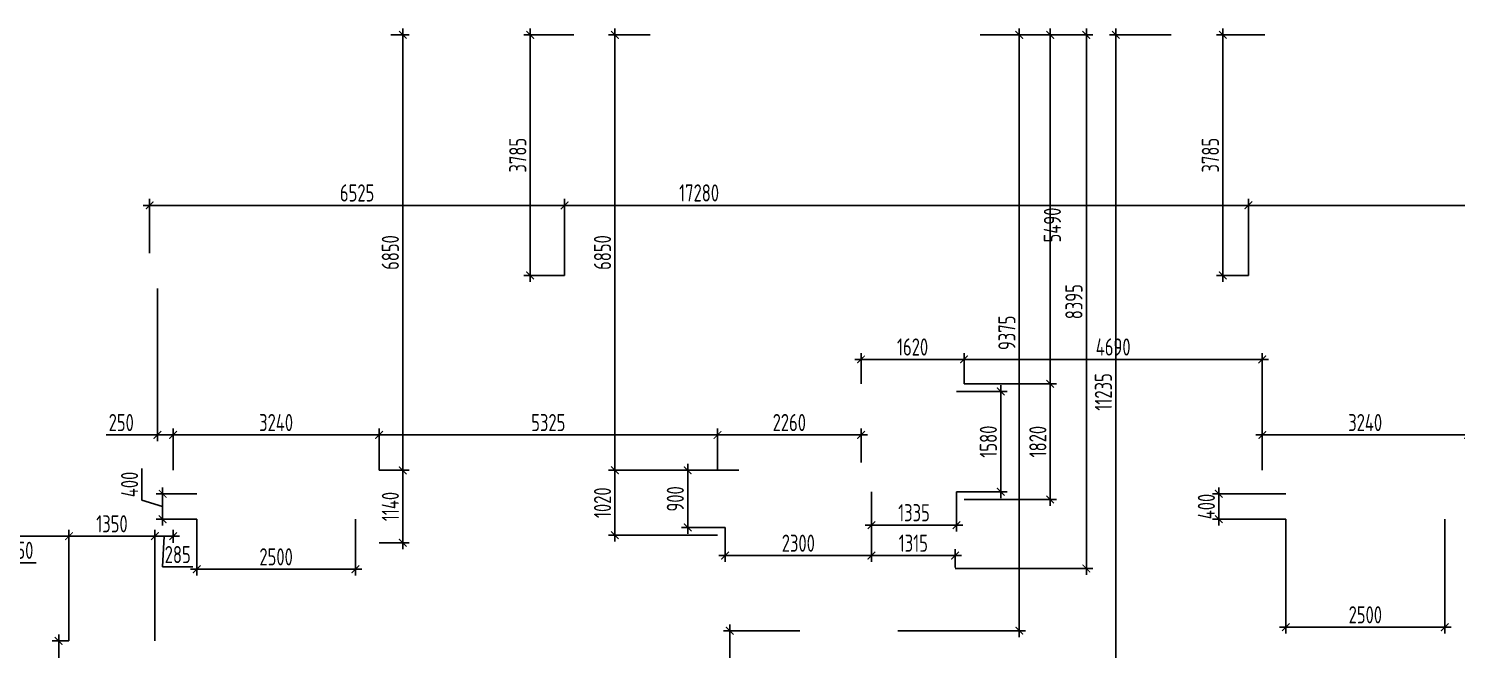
# Model space of a CAD drawing. Header units: millimetres. Extents: x -350007 to 536090, y -888 to 198380.
# Drawn here: x 482694 to 505153, y 76801 to 86571 of the extents above; entities that cross this region are included whole.
import ezdxf

# ---------------------------------------------------------------- set-up
doc = ezdxf.new("R2010")
doc.units = ezdxf.units.MM
doc.layers.add('АР_Размеры нов.', color=15, linetype='Continuous', lineweight=0)
doc.styles.add('ISOCPEUR', font='isocpeur.ttf', dxfattribs={"width": 0.7})
doc.dimstyles.new('R_100', dxfattribs={"dimtxt": 270, "dimasz": 120, "dimexe": 100, "dimexo": 0, "dimgap": 60, "dimtad": 1, "dimdec": 0, "dimrnd": 5, "dimzin": 0, "dimdsep": 46, "dimtxsty": 'ISOCPEUR', "dimblk": 'ARCHTICK', "dimcen": 0, "dimdle": 100, "dimclrd": 256, "dimclre": 256, "dimclrt": 256, "dimadec": 0, "dimazin": 0, "dimtfac": 2, "dimtdec": 0, "dimtofl": 0, "dimtmove": 1, "dimatfit": 3, "dimfxl": 1, "dimtvp": 3, "dimtolj": 1, "dimtzin": 0, "dimarcsym": 0})

# ---------------------------------------------------------------- blocks, each defined once
blk = doc.blocks.new('_ArchTick')
at = {"color": 0, "linetype": 'ByBlock', "const_width": 0.15}
blk.add_lwpolyline([(-0.5, -0.5), (0.5, 0.5)], dxfattribs=at)
blk = doc.blocks.new('*D2700')
at = {"layer": 'Defpoints', "color": 0, "ltscale": 100, "transparency": 16777216}
for p in [(482175, 78166), (481926, 77606), (482175, 77394)]:
    blk.add_point(p, dxfattribs=at)
at = {"layer": 'АР_Размеры нов.', "lineweight": -2, "ltscale": 100, "transparency": 16777216}
for p, q in [((481826, 78166), (482275, 78166)), ((481926, 77606), (481926, 78266)), ((482175, 77394), (482175, 78266)), ((482812, 78166), (482175, 78166))]:
    blk.add_line(p, q, dxfattribs=at)
at = {"layer": 'АР_Размеры нов.', "lineweight": -2, "ltscale": 100, "transparency": 16777216, "xscale": 120, "yscale": 120, "zscale": 120, "rotation": 180}
blk.add_blockref('_ArchTick', (481926, 78166), dxfattribs=at)
at = {"layer": 'АР_Размеры нов.', "lineweight": -2, "ltscale": 100, "transparency": 16777216, "xscale": 120, "yscale": 120, "zscale": 120}
blk.add_blockref('_ArchTick', (482175, 78166), dxfattribs=at)
at = {"layer": 'АР_Размеры нов.', "ltscale": 100, "transparency": 16777216, "insert": (482572, 78361), "char_height": 270, "attachment_point": 5, "style": 'ISOCPEUR'}
blk.add_mtext('\\A1;250', dxfattribs=at)
blk = doc.blocks.new('*D3261')
at = {"layer": 'Defpoints', "color": 0, "transparency": 16777216}
for p in [(488207, 80176), (484969, 79620), (488207, 79620)]:
    blk.add_point(p, dxfattribs=at)
at = {"layer": 'АР_Размеры нов.', "lineweight": -2, "transparency": 16777216}
for p, q in [((484969, 79620), (484969, 80276)), ((488207, 79620), (488207, 80276)), ((484869, 80176), (488307, 80176))]:
    blk.add_line(p, q, dxfattribs=at)
at = {"layer": 'АР_Размеры нов.', "lineweight": -2, "transparency": 16777216, "xscale": 120, "yscale": 120, "zscale": 120, "rotation": 180}
blk.add_blockref('_ArchTick', (484969, 80176), dxfattribs=at)
at = {"layer": 'АР_Размеры нов.', "lineweight": -2, "transparency": 16777216, "xscale": 120, "yscale": 120, "zscale": 120}
blk.add_blockref('_ArchTick', (488207, 80176), dxfattribs=at)
at = {"layer": 'АР_Размеры нов.', "transparency": 16777216, "insert": (486588, 80371), "char_height": 270, "attachment_point": 5, "style": 'ISOCPEUR'}
blk.add_mtext('\\A1;3240', dxfattribs=at)
blk = doc.blocks.new('*D3262')
at = {"layer": 'Defpoints', "color": 0, "transparency": 16777216}
for p in [(484720, 82482), (484969, 80176), (484969, 80176)]:
    blk.add_point(p, dxfattribs=at)
at = {"layer": 'АР_Размеры нов.', "lineweight": -2, "transparency": 16777216}
for p, q in [((484720, 82482), (484720, 80076)), ((484969, 80176), (484969, 80276)), ((483913, 80176), (484720, 80176)), ((484620, 80176), (485069, 80176))]:
    blk.add_line(p, q, dxfattribs=at)
at = {"layer": 'АР_Размеры нов.', "lineweight": -2, "transparency": 16777216, "xscale": 120, "yscale": 120, "zscale": 120, "rotation": 180}
blk.add_blockref('_ArchTick', (484720, 80176), dxfattribs=at)
at = {"layer": 'АР_Размеры нов.', "lineweight": -2, "transparency": 16777216, "xscale": 120, "yscale": 120, "zscale": 120}
blk.add_blockref('_ArchTick', (484969, 80176), dxfattribs=at)
at = {"layer": 'АР_Размеры нов.', "transparency": 16777216, "insert": (484152, 80371), "char_height": 270, "attachment_point": 5, "style": 'ISOCPEUR'}
blk.add_mtext('\\A1;250', dxfattribs=at)
blk = doc.blocks.new('*D3263')
at = {"layer": 'Defpoints', "color": 0, "transparency": 16777216}
for p in [(488390, 86471), (488580, 86471), (488207, 79620)]:
    blk.add_point(p, dxfattribs=at)
at = {"layer": 'АР_Размеры нов.', "lineweight": -2, "transparency": 16777216}
for p, q in [((488390, 86471), (488680, 86471)), ((488580, 79520), (488580, 86571)), ((488207, 79620), (488680, 79620))]:
    blk.add_line(p, q, dxfattribs=at)
at = {"layer": 'АР_Размеры нов.', "lineweight": -2, "transparency": 16777216, "xscale": 120, "yscale": 120, "zscale": 120}
for p, rotation in [((488580, 86471), 90), ((488580, 79620), 270)]:
    blk.add_blockref('_ArchTick', p, dxfattribs=dict(at, rotation=rotation))
at = {"layer": 'АР_Размеры нов.', "transparency": 16777216, "insert": (488385, 83046), "char_height": 270, "attachment_point": 5, "rotation": 90, "style": 'ISOCPEUR'}
blk.add_mtext('\\A1;6850', dxfattribs=at)
blk = doc.blocks.new('*D3264')
at = {"layer": 'Defpoints', "color": 0, "transparency": 16777216}
for p in [(488207, 79620), (488207, 78480), (488580, 78480)]:
    blk.add_point(p, dxfattribs=at)
at = {"layer": 'АР_Размеры нов.', "lineweight": -2, "transparency": 16777216}
for p, q in [((488207, 79620), (488680, 79620)), ((488580, 79720), (488580, 78380)), ((488207, 78480), (488680, 78480))]:
    blk.add_line(p, q, dxfattribs=at)
at = {"layer": 'АР_Размеры нов.', "lineweight": -2, "transparency": 16777216, "xscale": 120, "yscale": 120, "zscale": 120}
for p, rotation in [((488580, 79620), 90), ((488580, 78480), 270)]:
    blk.add_blockref('_ArchTick', p, dxfattribs=dict(at, rotation=rotation))
at = {"layer": 'АР_Размеры нов.', "transparency": 16777216, "insert": (488385, 79050), "char_height": 270, "attachment_point": 5, "rotation": 90, "style": 'ISOCPEUR'}
blk.add_mtext('\\A1;1140', dxfattribs=at)
blk = doc.blocks.new('*D3265')
at = {"layer": 'Defpoints', "color": 0, "transparency": 16777216}
for p in [(493531, 80176), (488207, 79620), (493531, 79620)]:
    blk.add_point(p, dxfattribs=at)
at = {"layer": 'АР_Размеры нов.', "lineweight": -2, "transparency": 16777216}
for p, q in [((488207, 79620), (488207, 80276)), ((493531, 79620), (493531, 80276)), ((488107, 80176), (493631, 80176))]:
    blk.add_line(p, q, dxfattribs=at)
at = {"layer": 'АР_Размеры нов.', "lineweight": -2, "transparency": 16777216, "xscale": 120, "yscale": 120, "zscale": 120, "rotation": 180}
blk.add_blockref('_ArchTick', (488207, 80176), dxfattribs=at)
at = {"layer": 'АР_Размеры нов.', "lineweight": -2, "transparency": 16777216, "xscale": 120, "yscale": 120, "zscale": 120}
blk.add_blockref('_ArchTick', (493531, 80176), dxfattribs=at)
at = {"layer": 'АР_Размеры нов.', "transparency": 16777216, "insert": (490869, 80371), "char_height": 270, "attachment_point": 5, "style": 'ISOCPEUR'}
blk.add_mtext('\\A1;5325', dxfattribs=at)
blk = doc.blocks.new('*D3266')
at = {"layer": 'Defpoints', "color": 0, "transparency": 16777216}
for p in [(495789, 80176), (495789, 79740), (493531, 79620)]:
    blk.add_point(p, dxfattribs=at)
at = {"layer": 'АР_Размеры нов.', "lineweight": -2, "transparency": 16777216}
for p, q in [((493531, 79620), (493531, 80276)), ((495789, 79740), (495789, 80276)), ((493431, 80176), (495889, 80176))]:
    blk.add_line(p, q, dxfattribs=at)
at = {"layer": 'АР_Размеры нов.', "lineweight": -2, "transparency": 16777216, "xscale": 120, "yscale": 120, "zscale": 120, "rotation": 180}
blk.add_blockref('_ArchTick', (493531, 80176), dxfattribs=at)
at = {"layer": 'АР_Размеры нов.', "lineweight": -2, "transparency": 16777216, "xscale": 120, "yscale": 120, "zscale": 120}
blk.add_blockref('_ArchTick', (495789, 80176), dxfattribs=at)
at = {"layer": 'АР_Размеры нов.', "transparency": 16777216, "insert": (494660, 80371), "char_height": 270, "attachment_point": 5, "style": 'ISOCPEUR'}
blk.add_mtext('\\A1;2260', dxfattribs=at)
blk = doc.blocks.new('*D3267')
at = {"layer": 'Defpoints', "color": 0, "transparency": 16777216}
for p in [(505337, 80176), (502099, 79620), (505337, 79620)]:
    blk.add_point(p, dxfattribs=at)
at = {"layer": 'АР_Размеры нов.', "lineweight": -2, "transparency": 16777216}
for p, q in [((502099, 79620), (502099, 80276)), ((505337, 79620), (505337, 80276)), ((501999, 80176), (505437, 80176))]:
    blk.add_line(p, q, dxfattribs=at)
at = {"layer": 'АР_Размеры нов.', "lineweight": -2, "transparency": 16777216, "xscale": 120, "yscale": 120, "zscale": 120, "rotation": 180}
blk.add_blockref('_ArchTick', (502099, 80176), dxfattribs=at)
at = {"layer": 'АР_Размеры нов.', "lineweight": -2, "transparency": 16777216, "xscale": 120, "yscale": 120, "zscale": 120}
blk.add_blockref('_ArchTick', (505337, 80176), dxfattribs=at)
at = {"layer": 'АР_Размеры нов.', "transparency": 16777216, "insert": (503718, 80371), "char_height": 270, "attachment_point": 5, "style": 'ISOCPEUR'}
blk.add_mtext('\\A1;3240', dxfattribs=at)
blk = doc.blocks.new('*D3284')
at = {"layer": 'Defpoints', "color": 0, "transparency": 16777216}
for p in [(483168, 76936), (483330, 76936), (483330, 75584)]:
    blk.add_point(p, dxfattribs=at)
at = {"layer": 'АР_Размеры нов.', "lineweight": -2, "transparency": 16777216}
for p, q in [((483168, 75484), (483168, 77036)), ((483330, 76936), (483068, 76936)), ((483330, 75584), (483068, 75584))]:
    blk.add_line(p, q, dxfattribs=at)
at = {"layer": 'АР_Размеры нов.', "lineweight": -2, "transparency": 16777216, "xscale": 120, "yscale": 120, "zscale": 120}
for p, rotation in [((483168, 76936), 90), ((483168, 75584), 270)]:
    blk.add_blockref('_ArchTick', p, dxfattribs=dict(at, rotation=rotation))
at = {"layer": 'АР_Размеры нов.', "transparency": 16777216, "insert": (482973, 76260), "char_height": 270, "attachment_point": 5, "rotation": 90, "style": 'ISOCPEUR'}
blk.add_mtext('\\A1;1350', dxfattribs=at)
blk = doc.blocks.new('*D3285')
at = {"layer": 'Defpoints', "color": 0, "transparency": 16777216}
for p in [(483330, 78583), (483330, 76936), (484682, 76936)]:
    blk.add_point(p, dxfattribs=at)
at = {"layer": 'АР_Размеры нов.', "lineweight": -2, "transparency": 16777216}
for p, q in [((483330, 76936), (483330, 78683)), ((484682, 76936), (484682, 78683)), ((484782, 78583), (483230, 78583))]:
    blk.add_line(p, q, dxfattribs=at)
at = {"layer": 'АР_Размеры нов.', "lineweight": -2, "transparency": 16777216, "xscale": 120, "yscale": 120, "zscale": 120, "rotation": 180}
blk.add_blockref('_ArchTick', (483330, 78583), dxfattribs=at)
at = {"layer": 'АР_Размеры нов.', "lineweight": -2, "transparency": 16777216, "xscale": 120, "yscale": 120, "zscale": 120}
blk.add_blockref('_ArchTick', (484682, 78583), dxfattribs=at)
at = {"layer": 'АР_Размеры нов.', "transparency": 16777216, "insert": (484006, 78778), "char_height": 270, "attachment_point": 5, "style": 'ISOCPEUR'}
blk.add_mtext('\\A1;1350', dxfattribs=at)
blk = doc.blocks.new('*D3286')
at = {"layer": 'Defpoints', "color": 0, "transparency": 16777216}
for p in [(474006, 78583), (474006, 77770), (483330, 76936)]:
    blk.add_point(p, dxfattribs=at)
at = {"layer": 'АР_Размеры нов.', "lineweight": -2, "transparency": 16777216}
for p, q in [((474006, 77770), (474006, 78683)), ((483330, 76936), (483330, 78683)), ((483430, 78583), (473906, 78583))]:
    blk.add_line(p, q, dxfattribs=at)
at = {"layer": 'АР_Размеры нов.', "lineweight": -2, "transparency": 16777216, "xscale": 120, "yscale": 120, "zscale": 120, "rotation": 180}
blk.add_blockref('_ArchTick', (474006, 78583), dxfattribs=at)
at = {"layer": 'АР_Размеры нов.', "lineweight": -2, "transparency": 16777216, "xscale": 120, "yscale": 120, "zscale": 120}
blk.add_blockref('_ArchTick', (483330, 78583), dxfattribs=at)
at = {"layer": 'АР_Размеры нов.', "transparency": 16777216, "insert": (476377, 78778), "char_height": 270, "attachment_point": 5, "style": 'ISOCPEUR'}
blk.add_mtext('\\A1;9325', dxfattribs=at)
blk = doc.blocks.new('*D3287')
at = {"layer": 'Defpoints', "color": 0, "transparency": 16777216}
for p in [(484969, 78583), (484969, 78480), (484682, 76936)]:
    blk.add_point(p, dxfattribs=at)
at = {"layer": 'АР_Размеры нов.', "lineweight": -2, "transparency": 16777216}
for p, q in [((484682, 76936), (484682, 78683)), ((484969, 78480), (484969, 78683)), ((484582, 78583), (485069, 78583)), ((484826, 78583), (484801, 78099)), ((484801, 78099), (485280, 78099))]:
    blk.add_line(p, q, dxfattribs=at)
at = {"layer": 'АР_Размеры нов.', "lineweight": -2, "transparency": 16777216, "xscale": 120, "yscale": 120, "zscale": 120, "rotation": 180}
blk.add_blockref('_ArchTick', (484682, 78583), dxfattribs=at)
at = {"layer": 'АР_Размеры нов.', "lineweight": -2, "transparency": 16777216, "xscale": 120, "yscale": 120, "zscale": 120}
blk.add_blockref('_ArchTick', (484969, 78583), dxfattribs=at)
at = {"layer": 'АР_Размеры нов.', "transparency": 16777216, "insert": (485040, 78294), "char_height": 270, "attachment_point": 5, "style": 'ISOCPEUR'}
blk.add_mtext('\\A1;285', dxfattribs=at)
blk = doc.blocks.new('*D3294')
at = {"layer": 'Defpoints', "color": 0, "transparency": 16777216}
for p in [(485339, 78850), (487837, 78850), (487837, 78063)]:
    blk.add_point(p, dxfattribs=at)
at = {"layer": 'АР_Размеры нов.', "lineweight": -2, "transparency": 16777216}
for p, q in [((485339, 78850), (485339, 77963)), ((487837, 78850), (487837, 77963)), ((485239, 78063), (487937, 78063))]:
    blk.add_line(p, q, dxfattribs=at)
at = {"layer": 'АР_Размеры нов.', "lineweight": -2, "transparency": 16777216, "xscale": 120, "yscale": 120, "zscale": 120, "rotation": 180}
blk.add_blockref('_ArchTick', (485339, 78063), dxfattribs=at)
at = {"layer": 'АР_Размеры нов.', "lineweight": -2, "transparency": 16777216, "xscale": 120, "yscale": 120, "zscale": 120}
blk.add_blockref('_ArchTick', (487837, 78063), dxfattribs=at)
at = {"layer": 'АР_Размеры нов.', "transparency": 16777216, "insert": (486588, 78258), "char_height": 270, "attachment_point": 5, "style": 'ISOCPEUR'}
blk.add_mtext('\\A1;2500', dxfattribs=at)
blk = doc.blocks.new('*D3295')
at = {"layer": 'Defpoints', "color": 0, "transparency": 16777216}
for p in [(485339, 79250), (484803, 78850), (485339, 78850)]:
    blk.add_point(p, dxfattribs=at)
at = {"layer": 'АР_Размеры нов.', "lineweight": -2, "transparency": 16777216}
for p, q in [((484478, 79148), (484478, 79646)), ((484803, 79350), (484803, 78750)), ((484803, 79050), (484478, 79148)), ((485339, 79250), (484703, 79250)), ((485339, 78850), (484703, 78850))]:
    blk.add_line(p, q, dxfattribs=at)
at = {"layer": 'АР_Размеры нов.', "lineweight": -2, "transparency": 16777216, "xscale": 120, "yscale": 120, "zscale": 120}
for p, rotation in [((484803, 79250), 90), ((484803, 78850), 270)]:
    blk.add_blockref('_ArchTick', p, dxfattribs=dict(at, rotation=rotation))
at = {"layer": 'АР_Размеры нов.', "transparency": 16777216, "insert": (484283, 79397), "char_height": 270, "attachment_point": 5, "rotation": 90, "style": 'ISOCPEUR'}
blk.add_mtext('\\A1;400', dxfattribs=at)
blk = doc.blocks.new('*D3300')
at = {"layer": 'Defpoints', "color": 0, "transparency": 16777216}
for p in [(493866, 79620), (491917, 78600), (493531, 78600)]:
    blk.add_point(p, dxfattribs=at)
at = {"layer": 'АР_Размеры нов.', "lineweight": -2, "transparency": 16777216}
for p, q in [((493866, 79620), (491817, 79620)), ((491917, 79720), (491917, 78500)), ((493531, 78600), (491817, 78600))]:
    blk.add_line(p, q, dxfattribs=at)
at = {"layer": 'АР_Размеры нов.', "lineweight": -2, "transparency": 16777216, "xscale": 120, "yscale": 120, "zscale": 120}
for p, rotation in [((491917, 79620), 90), ((491917, 78600), 270)]:
    blk.add_blockref('_ArchTick', p, dxfattribs=dict(at, rotation=rotation))
at = {"layer": 'АР_Размеры нов.', "transparency": 16777216, "insert": (491722, 79110), "char_height": 270, "attachment_point": 5, "rotation": 90, "style": 'ISOCPEUR'}
blk.add_mtext('\\A1;1020', dxfattribs=at)
blk = doc.blocks.new('*D3306')
at = {"layer": 'Defpoints', "color": 0, "transparency": 16777216}
for p in [(493651, 78720), (495952, 78720), (495952, 78278)]:
    blk.add_point(p, dxfattribs=at)
at = {"layer": 'АР_Размеры нов.', "lineweight": -2, "transparency": 16777216}
for p, q in [((493651, 78720), (493651, 78178)), ((495952, 78720), (495952, 78178)), ((493551, 78278), (496052, 78278))]:
    blk.add_line(p, q, dxfattribs=at)
at = {"layer": 'АР_Размеры нов.', "lineweight": -2, "transparency": 16777216, "xscale": 120, "yscale": 120, "zscale": 120, "rotation": 180}
blk.add_blockref('_ArchTick', (493651, 78278), dxfattribs=at)
at = {"layer": 'АР_Размеры нов.', "lineweight": -2, "transparency": 16777216, "xscale": 120, "yscale": 120, "zscale": 120}
blk.add_blockref('_ArchTick', (495952, 78278), dxfattribs=at)
at = {"layer": 'АР_Размеры нов.', "transparency": 16777216, "insert": (494802, 78473), "char_height": 270, "attachment_point": 5, "style": 'ISOCPEUR'}
blk.add_mtext('\\A1;2300', dxfattribs=at)
blk = doc.blocks.new('*D3307')
at = {"layer": 'Defpoints', "color": 0, "transparency": 16777216}
for p in [(493651, 79620), (493062, 78720), (493651, 78720)]:
    blk.add_point(p, dxfattribs=at)
at = {"layer": 'АР_Размеры нов.', "lineweight": -2, "transparency": 16777216}
for p, q in [((493651, 79620), (492962, 79620)), ((493062, 79720), (493062, 78620)), ((493651, 78720), (492962, 78720))]:
    blk.add_line(p, q, dxfattribs=at)
at = {"layer": 'АР_Размеры нов.', "lineweight": -2, "transparency": 16777216, "xscale": 120, "yscale": 120, "zscale": 120}
for p, rotation in [((493062, 79620), 90), ((493062, 78720), 270)]:
    blk.add_blockref('_ArchTick', p, dxfattribs=dict(at, rotation=rotation))
at = {"layer": 'АР_Размеры нов.', "transparency": 16777216, "insert": (492867, 79170), "char_height": 270, "attachment_point": 5, "rotation": 90, "style": 'ISOCPEUR'}
blk.add_mtext('\\A1;900', dxfattribs=at)
blk = doc.blocks.new('*D3308')
at = {"layer": 'Defpoints', "color": 0, "transparency": 16777216}
for p in [(502471, 78850), (504969, 78850), (504969, 77151)]:
    blk.add_point(p, dxfattribs=at)
at = {"layer": 'АР_Размеры нов.', "lineweight": -2, "transparency": 16777216}
for p, q in [((502471, 78850), (502471, 77051)), ((504969, 78850), (504969, 77051)), ((502371, 77151), (505069, 77151))]:
    blk.add_line(p, q, dxfattribs=at)
at = {"layer": 'АР_Размеры нов.', "lineweight": -2, "transparency": 16777216, "xscale": 120, "yscale": 120, "zscale": 120, "rotation": 180}
blk.add_blockref('_ArchTick', (502471, 77151), dxfattribs=at)
at = {"layer": 'АР_Размеры нов.', "lineweight": -2, "transparency": 16777216, "xscale": 120, "yscale": 120, "zscale": 120}
blk.add_blockref('_ArchTick', (504969, 77151), dxfattribs=at)
at = {"layer": 'АР_Размеры нов.', "transparency": 16777216, "insert": (503720, 77346), "char_height": 270, "attachment_point": 5, "style": 'ISOCPEUR'}
blk.add_mtext('\\A1;2500', dxfattribs=at)
blk = doc.blocks.new('*D3309')
at = {"layer": 'Defpoints', "color": 0, "transparency": 16777216}
for p in [(502471, 79250), (501415, 78850), (502471, 78850)]:
    blk.add_point(p, dxfattribs=at)
at = {"layer": 'АР_Размеры нов.', "lineweight": -2, "transparency": 16777216}
for p, q in [((501415, 79350), (501415, 78750)), ((502471, 79250), (501315, 79250)), ((502471, 78850), (501315, 78850))]:
    blk.add_line(p, q, dxfattribs=at)
at = {"layer": 'АР_Размеры нов.', "lineweight": -2, "transparency": 16777216, "xscale": 120, "yscale": 120, "zscale": 120}
for p, rotation in [((501415, 79250), 90), ((501415, 78850), 270)]:
    blk.add_blockref('_ArchTick', p, dxfattribs=dict(at, rotation=rotation))
at = {"layer": 'АР_Размеры нов.', "transparency": 16777216, "insert": (501220, 79050), "char_height": 270, "attachment_point": 5, "rotation": 90, "style": 'ISOCPEUR'}
blk.add_mtext('\\A1;400', dxfattribs=at)
blk = doc.blocks.new('*D3314')
at = {"layer": 'Defpoints', "color": 0, "transparency": 16777216}
for p in [(499795, 86471), (500667, 86471), (500829, 75236)]:
    blk.add_point(p, dxfattribs=at)
at = {"layer": 'АР_Размеры нов.', "lineweight": -2, "transparency": 16777216}
for p, q in [((500667, 86471), (499695, 86471)), ((499795, 75136), (499795, 86571)), ((500829, 75236), (499695, 75236))]:
    blk.add_line(p, q, dxfattribs=at)
at = {"layer": 'АР_Размеры нов.', "lineweight": -2, "transparency": 16777216, "xscale": 120, "yscale": 120, "zscale": 120}
for p, rotation in [((499795, 86471), 90), ((499795, 75236), 270)]:
    blk.add_blockref('_ArchTick', p, dxfattribs=dict(at, rotation=rotation))
at = {"layer": 'АР_Размеры нов.', "transparency": 16777216, "insert": (499600, 80853), "char_height": 270, "attachment_point": 5, "rotation": 90, "style": 'ISOCPEUR'}
blk.add_mtext('\\A1;11235', dxfattribs=at)
blk = doc.blocks.new('*D3399')
at = {"layer": 'Defpoints', "color": 0, "transparency": 16777216}
for p in [(497998, 86471), (498277, 86471), (496365, 77096)]:
    blk.add_point(p, dxfattribs=at)
at = {"layer": 'АР_Размеры нов.', "lineweight": -2, "transparency": 16777216}
for p, q in [((497998, 86471), (498377, 86471)), ((498277, 76996), (498277, 86571)), ((496365, 77096), (498377, 77096))]:
    blk.add_line(p, q, dxfattribs=at)
at = {"layer": 'АР_Размеры нов.', "lineweight": -2, "transparency": 16777216, "xscale": 120, "yscale": 120, "zscale": 120}
for p, rotation in [((498277, 86471), 90), ((498277, 77096), 270)]:
    blk.add_blockref('_ArchTick', p, dxfattribs=dict(at, rotation=rotation))
at = {"layer": 'АР_Размеры нов.', "transparency": 16777216, "insert": (498082, 81783), "char_height": 270, "attachment_point": 5, "rotation": 90, "style": 'ISOCPEUR'}
blk.add_mtext('\\A1;9375', dxfattribs=at)
blk = doc.blocks.new('*D3512')
at = {"layer": 'Defpoints', "color": 0, "transparency": 16777216}
for p in [(497289, 80861), (497289, 79281), (497986, 79281)]:
    blk.add_point(p, dxfattribs=at)
at = {"layer": 'АР_Размеры нов.', "lineweight": -2, "transparency": 16777216}
for p, q in [((497289, 80861), (498086, 80861)), ((497986, 80961), (497986, 79181)), ((497289, 79281), (498086, 79281))]:
    blk.add_line(p, q, dxfattribs=at)
at = {"layer": 'АР_Размеры нов.', "lineweight": -2, "transparency": 16777216, "xscale": 120, "yscale": 120, "zscale": 120}
for p, rotation in [((497986, 80861), 90), ((497986, 79281), 270)]:
    blk.add_blockref('_ArchTick', p, dxfattribs=dict(at, rotation=rotation))
at = {"layer": 'АР_Размеры нов.', "transparency": 16777216, "insert": (497791, 80071), "char_height": 270, "attachment_point": 5, "rotation": 90, "style": 'ISOCPEUR'}
blk.add_mtext('\\A1;1580', dxfattribs=at)
blk = doc.blocks.new('*D3513')
at = {"layer": 'Defpoints', "color": 0, "transparency": 16777216}
for p in [(497409, 80981), (497409, 79161), (498764, 79161)]:
    blk.add_point(p, dxfattribs=at)
at = {"layer": 'АР_Размеры нов.', "lineweight": -2, "transparency": 16777216}
for p, q in [((498764, 81081), (498764, 79061)), ((497409, 80981), (498864, 80981)), ((497409, 79161), (498864, 79161))]:
    blk.add_line(p, q, dxfattribs=at)
at = {"layer": 'АР_Размеры нов.', "lineweight": -2, "transparency": 16777216, "xscale": 120, "yscale": 120, "zscale": 120}
for p, rotation in [((498764, 80981), 90), ((498764, 79161), 270)]:
    blk.add_blockref('_ArchTick', p, dxfattribs=dict(at, rotation=rotation))
at = {"layer": 'АР_Размеры нов.', "transparency": 16777216, "insert": (498569, 80071), "char_height": 270, "attachment_point": 5, "rotation": 90, "style": 'ISOCPEUR'}
blk.add_mtext('\\A1;1820', dxfattribs=at)
blk = doc.blocks.new('*D3514')
at = {"layer": 'Defpoints', "color": 0, "transparency": 16777216}
for p in [(498597, 86471), (498764, 86471), (497409, 80981)]:
    blk.add_point(p, dxfattribs=at)
at = {"layer": 'АР_Размеры нов.', "lineweight": -2, "transparency": 16777216}
for p, q in [((498597, 86471), (498864, 86471)), ((498764, 80881), (498764, 86571)), ((497409, 80981), (498864, 80981))]:
    blk.add_line(p, q, dxfattribs=at)
at = {"layer": 'АР_Размеры нов.', "lineweight": -2, "transparency": 16777216, "xscale": 120, "yscale": 120, "zscale": 120}
for p, rotation in [((498764, 86471), 90), ((498764, 80981), 270)]:
    blk.add_blockref('_ArchTick', p, dxfattribs=dict(at, rotation=rotation))
at = {"layer": 'АР_Размеры нов.', "transparency": 16777216, "insert": (498798, 83479), "char_height": 270, "attachment_point": 5, "rotation": 90, "style": 'ISOCPEUR'}
blk.add_mtext('\\A1;5490', dxfattribs=at)
blk = doc.blocks.new('*D3522')
at = {"layer": 'Defpoints', "color": 0, "transparency": 16777216}
for p in [(491917, 86471), (492471, 86471), (493531, 79620)]:
    blk.add_point(p, dxfattribs=at)
at = {"layer": 'АР_Размеры нов.', "lineweight": -2, "transparency": 16777216}
for p, q in [((492471, 86471), (491817, 86471)), ((491917, 79520), (491917, 86571)), ((493531, 79620), (491817, 79620))]:
    blk.add_line(p, q, dxfattribs=at)
at = {"layer": 'АР_Размеры нов.', "lineweight": -2, "transparency": 16777216, "xscale": 120, "yscale": 120, "zscale": 120}
for p, rotation in [((491917, 86471), 90), ((491917, 79620), 270)]:
    blk.add_blockref('_ArchTick', p, dxfattribs=dict(at, rotation=rotation))
at = {"layer": 'АР_Размеры нов.', "transparency": 16777216, "insert": (491722, 83046), "char_height": 270, "attachment_point": 5, "rotation": 90, "style": 'ISOCPEUR'}
blk.add_mtext('\\A1;6850', dxfattribs=at)
blk = doc.blocks.new('*D4222')
at = {"layer": 'Defpoints', "color": 0, "transparency": 16777216}
for p in [(493724, 77096), (494828, 77096), (492187, 75135)]:
    blk.add_point(p, dxfattribs=at)
at = {"layer": 'АР_Размеры нов.', "lineweight": -2, "transparency": 16777216}
for p, q in [((494828, 77096), (493624, 77096)), ((493724, 75035), (493724, 77196)), ((492187, 75135), (493824, 75135))]:
    blk.add_line(p, q, dxfattribs=at)
at = {"layer": 'АР_Размеры нов.', "lineweight": -2, "transparency": 16777216, "xscale": 120, "yscale": 120, "zscale": 120}
for p, rotation in [((493724, 77096), 90), ((493724, 75135), 270)]:
    blk.add_blockref('_ArchTick', p, dxfattribs=dict(at, rotation=rotation))
at = {"layer": 'АР_Размеры нов.', "transparency": 16777216, "insert": (493529, 76115), "char_height": 270, "attachment_point": 5, "rotation": 90, "style": 'ISOCPEUR'}
blk.add_mtext('\\A1;1960', dxfattribs=at)
blk = doc.blocks.new('*D4233')
at = {"layer": 'Defpoints', "color": 0, "transparency": 16777216}
for p in [(490584, 86471), (491272, 86471), (491125, 82686)]:
    blk.add_point(p, dxfattribs=at)
at = {"layer": 'АР_Размеры нов.', "lineweight": -2, "transparency": 16777216}
for p, q in [((491272, 86471), (490484, 86471)), ((490584, 82586), (490584, 86571)), ((491125, 82686), (490484, 82686))]:
    blk.add_line(p, q, dxfattribs=at)
at = {"layer": 'АР_Размеры нов.', "lineweight": -2, "transparency": 16777216, "xscale": 120, "yscale": 120, "zscale": 120}
for p, rotation in [((490584, 86471), 90), ((490584, 82686), 270)]:
    blk.add_blockref('_ArchTick', p, dxfattribs=dict(at, rotation=rotation))
at = {"layer": 'АР_Размеры нов.', "transparency": 16777216, "insert": (490389, 84578), "char_height": 270, "attachment_point": 5, "rotation": 90, "style": 'ISOCPEUR'}
blk.add_mtext('\\A1;3785', dxfattribs=at)
blk = doc.blocks.new('*D4234')
at = {"layer": 'Defpoints', "color": 0, "transparency": 16777216}
for p in [(484599, 83789), (484599, 83039), (491125, 82686)]:
    blk.add_point(p, dxfattribs=at)
at = {"layer": 'АР_Размеры нов.', "lineweight": -2, "transparency": 16777216}
for p, q in [((491225, 83789), (484499, 83789)), ((484599, 83039), (484599, 83889)), ((491125, 82686), (491125, 83889))]:
    blk.add_line(p, q, dxfattribs=at)
at = {"layer": 'АР_Размеры нов.', "lineweight": -2, "transparency": 16777216, "xscale": 120, "yscale": 120, "zscale": 120, "rotation": 180}
blk.add_blockref('_ArchTick', (484599, 83789), dxfattribs=at)
at = {"layer": 'АР_Размеры нов.', "lineweight": -2, "transparency": 16777216, "xscale": 120, "yscale": 120, "zscale": 120}
blk.add_blockref('_ArchTick', (491125, 83789), dxfattribs=at)
at = {"layer": 'АР_Размеры нов.', "transparency": 16777216, "insert": (487862, 83984), "char_height": 270, "attachment_point": 5, "style": 'ISOCPEUR'}
blk.add_mtext('\\A1;6525', dxfattribs=at)
blk = doc.blocks.new('*D4235')
at = {"layer": 'Defpoints', "color": 0, "transparency": 16777216}
for p in [(501882, 83789), (484599, 83039), (501882, 82686)]:
    blk.add_point(p, dxfattribs=at)
at = {"layer": 'АР_Размеры нов.', "lineweight": -2, "transparency": 16777216}
for p, q in [((484499, 83789), (501982, 83789)), ((484599, 83039), (484599, 83889)), ((501882, 82686), (501882, 83889))]:
    blk.add_line(p, q, dxfattribs=at)
at = {"layer": 'АР_Размеры нов.', "lineweight": -2, "transparency": 16777216, "xscale": 120, "yscale": 120, "zscale": 120, "rotation": 180}
blk.add_blockref('_ArchTick', (484599, 83789), dxfattribs=at)
at = {"layer": 'АР_Размеры нов.', "lineweight": -2, "transparency": 16777216, "xscale": 120, "yscale": 120, "zscale": 120}
blk.add_blockref('_ArchTick', (501882, 83789), dxfattribs=at)
at = {"layer": 'АР_Размеры нов.', "transparency": 16777216, "insert": (493241, 83984), "char_height": 270, "attachment_point": 5, "style": 'ISOCPEUR'}
blk.add_mtext('\\A1;17280', dxfattribs=at)
blk = doc.blocks.new('*D4236')
at = {"layer": 'Defpoints', "color": 0, "transparency": 16777216}
for p in [(510239, 83789), (501882, 82686), (510239, 82686)]:
    blk.add_point(p, dxfattribs=at)
at = {"layer": 'АР_Размеры нов.', "lineweight": -2, "transparency": 16777216}
for p, q in [((501782, 83789), (510339, 83789)), ((501882, 82686), (501882, 83889)), ((510239, 82686), (510239, 83889))]:
    blk.add_line(p, q, dxfattribs=at)
at = {"layer": 'АР_Размеры нов.', "lineweight": -2, "transparency": 16777216, "xscale": 120, "yscale": 120, "zscale": 120, "rotation": 180}
blk.add_blockref('_ArchTick', (501882, 83789), dxfattribs=at)
at = {"layer": 'АР_Размеры нов.', "lineweight": -2, "transparency": 16777216, "xscale": 120, "yscale": 120, "zscale": 120}
blk.add_blockref('_ArchTick', (510239, 83789), dxfattribs=at)
at = {"layer": 'АР_Размеры нов.', "transparency": 16777216, "insert": (506061, 83984), "char_height": 270, "attachment_point": 5, "style": 'ISOCPEUR'}
blk.add_mtext('\\A1;8355', dxfattribs=at)
blk = doc.blocks.new('*D4237')
at = {"layer": 'Defpoints', "color": 0, "transparency": 16777216}
for p in [(497409, 81365), (495789, 80981), (497409, 80981)]:
    blk.add_point(p, dxfattribs=at)
at = {"layer": 'АР_Размеры нов.', "lineweight": -2, "transparency": 16777216}
for p, q in [((495689, 81365), (497509, 81365)), ((495789, 80981), (495789, 81465)), ((497409, 80981), (497409, 81465))]:
    blk.add_line(p, q, dxfattribs=at)
at = {"layer": 'АР_Размеры нов.', "lineweight": -2, "transparency": 16777216, "xscale": 120, "yscale": 120, "zscale": 120, "rotation": 180}
blk.add_blockref('_ArchTick', (495789, 81365), dxfattribs=at)
at = {"layer": 'АР_Размеры нов.', "lineweight": -2, "transparency": 16777216, "xscale": 120, "yscale": 120, "zscale": 120}
blk.add_blockref('_ArchTick', (497409, 81365), dxfattribs=at)
at = {"layer": 'АР_Размеры нов.', "transparency": 16777216, "insert": (496599, 81560), "char_height": 270, "attachment_point": 5, "style": 'ISOCPEUR'}
blk.add_mtext('\\A1;1620', dxfattribs=at)
blk = doc.blocks.new('*D4238')
at = {"layer": 'Defpoints', "color": 0, "transparency": 16777216}
for p in [(502099, 81365), (497409, 80981), (502099, 79740)]:
    blk.add_point(p, dxfattribs=at)
at = {"layer": 'АР_Размеры нов.', "lineweight": -2, "transparency": 16777216}
for p, q in [((497309, 81365), (502199, 81365)), ((497409, 80981), (497409, 81465)), ((502099, 79740), (502099, 81465))]:
    blk.add_line(p, q, dxfattribs=at)
at = {"layer": 'АР_Размеры нов.', "lineweight": -2, "transparency": 16777216, "xscale": 120, "yscale": 120, "zscale": 120, "rotation": 180}
blk.add_blockref('_ArchTick', (497409, 81365), dxfattribs=at)
at = {"layer": 'АР_Размеры нов.', "lineweight": -2, "transparency": 16777216, "xscale": 120, "yscale": 120, "zscale": 120}
blk.add_blockref('_ArchTick', (502099, 81365), dxfattribs=at)
at = {"layer": 'АР_Размеры нов.', "transparency": 16777216, "insert": (499754, 81560), "char_height": 270, "attachment_point": 5, "style": 'ISOCPEUR'}
blk.add_mtext('\\A1;4690', dxfattribs=at)
blk = doc.blocks.new('*D4239')
at = {"layer": 'Defpoints', "color": 0, "transparency": 16777216}
for p in [(497660, 86471), (499332, 86471), (497269, 78075)]:
    blk.add_point(p, dxfattribs=at)
at = {"layer": 'АР_Размеры нов.', "lineweight": -2, "transparency": 16777216}
for p, q in [((497660, 86471), (499432, 86471)), ((499332, 77975), (499332, 86571)), ((497269, 78075), (499432, 78075))]:
    blk.add_line(p, q, dxfattribs=at)
at = {"layer": 'АР_Размеры нов.', "lineweight": -2, "transparency": 16777216, "xscale": 120, "yscale": 120, "zscale": 120}
for p, rotation in [((499332, 86471), 90), ((499332, 78075), 270)]:
    blk.add_blockref('_ArchTick', p, dxfattribs=dict(at, rotation=rotation))
at = {"layer": 'АР_Размеры нов.', "transparency": 16777216, "insert": (499137, 82273), "char_height": 270, "attachment_point": 5, "rotation": 90, "style": 'ISOCPEUR'}
blk.add_mtext('\\A1;8395', dxfattribs=at)
blk = doc.blocks.new('*D4240')
at = {"layer": 'Defpoints', "color": 0, "transparency": 16777216}
for p in [(501478, 86471), (502137, 86471), (501882, 82686)]:
    blk.add_point(p, dxfattribs=at)
at = {"layer": 'АР_Размеры нов.', "lineweight": -2, "transparency": 16777216}
for p, q in [((502137, 86471), (501378, 86471)), ((501478, 82586), (501478, 86571)), ((501882, 82686), (501378, 82686))]:
    blk.add_line(p, q, dxfattribs=at)
at = {"layer": 'АР_Размеры нов.', "lineweight": -2, "transparency": 16777216, "xscale": 120, "yscale": 120, "zscale": 120}
for p, rotation in [((501478, 86471), 90), ((501478, 82686), 270)]:
    blk.add_blockref('_ArchTick', p, dxfattribs=dict(at, rotation=rotation))
at = {"layer": 'АР_Размеры нов.', "transparency": 16777216, "insert": (501283, 84578), "char_height": 270, "attachment_point": 5, "rotation": 90, "style": 'ISOCPEUR'}
blk.add_mtext('\\A1;3785', dxfattribs=at)
blk = doc.blocks.new('*D4268')
at = {"layer": 'Defpoints', "color": 0, "transparency": 16777216}
for p in [(495952, 78720), (495952, 78278), (497269, 78090)]:
    blk.add_point(p, dxfattribs=at)
at = {"layer": 'АР_Размеры нов.', "lineweight": -2, "transparency": 16777216}
for p, q in [((495952, 78720), (495952, 78178)), ((497369, 78278), (495852, 78278)), ((497269, 78090), (497269, 78378))]:
    blk.add_line(p, q, dxfattribs=at)
at = {"layer": 'АР_Размеры нов.', "lineweight": -2, "transparency": 16777216, "xscale": 120, "yscale": 120, "zscale": 120, "rotation": 180}
blk.add_blockref('_ArchTick', (495952, 78278), dxfattribs=at)
at = {"layer": 'АР_Размеры нов.', "lineweight": -2, "transparency": 16777216, "xscale": 120, "yscale": 120, "zscale": 120}
blk.add_blockref('_ArchTick', (497269, 78278), dxfattribs=at)
at = {"layer": 'АР_Размеры нов.', "transparency": 16777216, "insert": (496611, 78473), "char_height": 270, "attachment_point": 5, "style": 'ISOCPEUR'}
blk.add_mtext('\\A1;1315', dxfattribs=at)
blk = doc.blocks.new('*D4269')
at = {"layer": 'Defpoints', "color": 0, "transparency": 16777216}
for p in [(495952, 79281), (497289, 79281), (495952, 78757)]:
    blk.add_point(p, dxfattribs=at)
at = {"layer": 'АР_Размеры нов.', "lineweight": -2, "transparency": 16777216}
for p, q in [((495952, 79281), (495952, 78657)), ((497289, 79281), (497289, 78657)), ((497389, 78757), (495852, 78757))]:
    blk.add_line(p, q, dxfattribs=at)
at = {"layer": 'АР_Размеры нов.', "lineweight": -2, "transparency": 16777216, "xscale": 120, "yscale": 120, "zscale": 120, "rotation": 180}
blk.add_blockref('_ArchTick', (495952, 78757), dxfattribs=at)
at = {"layer": 'АР_Размеры нов.', "lineweight": -2, "transparency": 16777216, "xscale": 120, "yscale": 120, "zscale": 120}
blk.add_blockref('_ArchTick', (497289, 78757), dxfattribs=at)
at = {"layer": 'АР_Размеры нов.', "transparency": 16777216, "insert": (496621, 78952), "char_height": 270, "attachment_point": 5, "style": 'ISOCPEUR'}
blk.add_mtext('\\A1;1335', dxfattribs=at)

msp = doc.modelspace()

# ---------------------------------------------------------------- dimensions: what is measured, and where the dimension line sits
at = {"layer": 'АР_Размеры нов.'}
for base, p1, p2, picture, middle in [((488580.2, 86470.7), (488207.4, 79620.3), (488389.8, 86470.7), '*D3263', (488385.2, 83045.5)), ((490584.1, 86470.7), (491125.4, 82685.7), (491272.4, 86470.7), '*D4233', (490389.1, 84578.2)), ((491917.4, 86470.7), (493531, 79620.3), (492471, 86470.7), '*D3522', (491722.4, 83045.5)), ((498277.5, 86470.7), (496365, 77095.5), (497997.9, 86470.7), '*D3399', (498082.5, 81783.1)), ((499331.7, 86470.7), (497269.2, 78075.3), (497660.2, 86470.7), '*D4239', (499136.7, 82273)), ((499795.4, 86470.7), (500829.2, 75235.7), (500667, 86470.7), '*D3314', (499600.4, 80853.2)), ((501478, 86470.7), (501881.8, 82685.7), (502137, 86470.7), '*D4240', (501283, 84578.2)), ((498763.8, 79160.7), (497409.3, 80980.7), (497409.3, 79160.7), '*D3513', (498568.8, 80070.7)), ((497986.3, 79280.7), (497289.3, 80860.7), (497289.3, 79280.7), '*D3512', (497791.3, 80070.7)), ((484802.7, 78850.3), (485339.2, 79250.3), (485339.2, 78850.3), '*D3295', (484282.7, 79207.8)), ((488580.2, 78480.3), (488207.4, 79620.3), (488207.4, 78480.3), '*D3264', (488385.2, 79050.3)), ((491917.4, 78600.3), (493866.1, 79620.3), (493531, 78600.3), '*D3300', (491722.4, 79110.3)), ((493062, 78720.3), (493651, 79620.3), (493651, 78720.3), '*D3307', (492867, 79170.3)), ((483168.4, 76936), (483330.3, 75583.9), (483330.3, 76936), '*D3284', (482973.4, 76260)), ((493723.8, 77095.5), (492187.4, 75135.1), (494828, 77095.5), '*D4222', (493528.8, 76115.3))]:
    dim = msp.add_linear_dim(base=base, p1=p1, p2=p2, angle=90, dimstyle='R_100', override={"dimpost": '\\X'}, dxfattribs=at)
    dim.commit()
    dim.dimension.update_dxf_attribs({"geometry": picture, "text_midpoint": middle})
for base, p1, p2, picture, middle in [((498763.8, 86470.7), (497409.3, 80980.7), (498597.2, 86470.7), '*D3514', (498993.4, 83478.9)), ((501414.5, 78850.4), (502471, 79250.4), (502471, 78850.4), '*D3309', (501414.5, 79050.4))]:
    dim = msp.add_linear_dim(base=base, p1=p1, p2=p2, angle=90, dimstyle='R_100', override={"dimpost": '\\X'}, dxfattribs=at)
    dim.commit()
    dim.dimension.update_dxf_attribs({"geometry": picture, "text_midpoint": middle, "dimtype": 160})
for base, p1, p2, picture, middle in [((484599.3, 83789.1), (491125.4, 82685.7), (484599.3, 83038.8), '*D4234', (487862.4, 83984.1)), ((501881.7583, 83789.066), (484599.2613, 83038.7938), (501881.7583, 82685.6825), '*D4235', (493240.5098, 83984.066)), ((510239.2555, 83789.066), (501881.7583, 82685.6825), (510239.2555, 82685.6825), '*D4236', (506060.5069, 83984.066)), ((497409.3, 81364.7), (495789.3, 80980.7), (497409.3, 80980.7), '*D4237', (496599.3, 81559.7)), ((502099.1, 81364.7), (497409.3, 80980.7), (502099.1, 79740.3), '*D4238', (499754.2, 81559.7)), ((488207.4, 80175.6), (484969.2, 79620.3), (488207.4, 79620.3), '*D3261', (486588.3, 80370.6)), ((493531, 80175.6), (488207.4, 79620.3), (493531, 79620.3), '*D3265', (490869.2, 80370.6)), ((495789.3, 80175.6), (493531.1, 79620.3), (495789.3, 79740.4), '*D3266', (494660.2, 80370.6)), ((505337.3, 80175.6), (502099.1, 79620.3), (505337.3, 79620.3), '*D3267', (503718.2, 80370.6)), ((495952.4, 78757.2), (497289.3, 79280.7), (495952.4, 79280.7), '*D4269', (496620.8, 78952.2)), ((483330.3, 78583.4), (484682.3, 76936), (483330.3, 76936), '*D3285', (484006.3, 78778.4)), ((487837.4, 78063.4), (485339.2, 78850.3), (487837.4, 78850.3), '*D3294', (486588.3, 78258.4)), ((504969.2, 77151.3), (502471, 78850.4), (504969.2, 78850.4), '*D3308', (503720.1, 77346.3)), ((495952.4, 78277.9), (493651, 78720.3), (495952.4, 78720.4), '*D3306', (494801.7, 78472.9)), ((495952.4, 78277.9), (497269.2, 78090.3), (495952.4, 78720.4), '*D4268', (496610.8, 78472.9))]:
    dim = msp.add_linear_dim(base=base, p1=p1, p2=p2, dimstyle='R_100', override={"dimpost": '\\X'}, dxfattribs=at)
    dim.commit()
    dim.dimension.update_dxf_attribs({"geometry": picture, "text_midpoint": middle})
for base, p1, p2, picture, middle in [((484969.2, 80175.6), (484720.2, 82481.6), (484969.2, 80175.6), '*D3262', (484152.1, 80463.6)), ((474005.5, 78583.4), (483330.3, 76936), (474005.5, 77769.7), '*D3286', (476376.6, 78583.4)), ((484969.2, 78583.4), (484682.3, 76936), (484969.2, 78480.3), '*D3287', (484860.6, 78099.3))]:
    dim = msp.add_linear_dim(base=base, p1=p1, p2=p2, dimstyle='R_100', override={"dimpost": '\\X'}, dxfattribs=at)
    dim.commit()
    dim.dimension.update_dxf_attribs({"geometry": picture, "text_midpoint": middle, "dimtype": 160})
at = {"layer": 'АР_Размеры нов.', "ltscale": 100}
dim = msp.add_linear_dim(base=(482174.8, 78166.1), p1=(481925.9, 77606), p2=(482174.8, 77393.8), dimstyle='R_100', override={"dimpost": '\\X', "dimfxl": 2.5, "dimarcsym": 2}, dxfattribs=at)
dim.commit()
dim.dimension.update_dxf_attribs({"geometry": '*D2700', "text_midpoint": (482572.4, 78115.2), "dimtype": 160})

doc.saveas('drawing.dxf')
